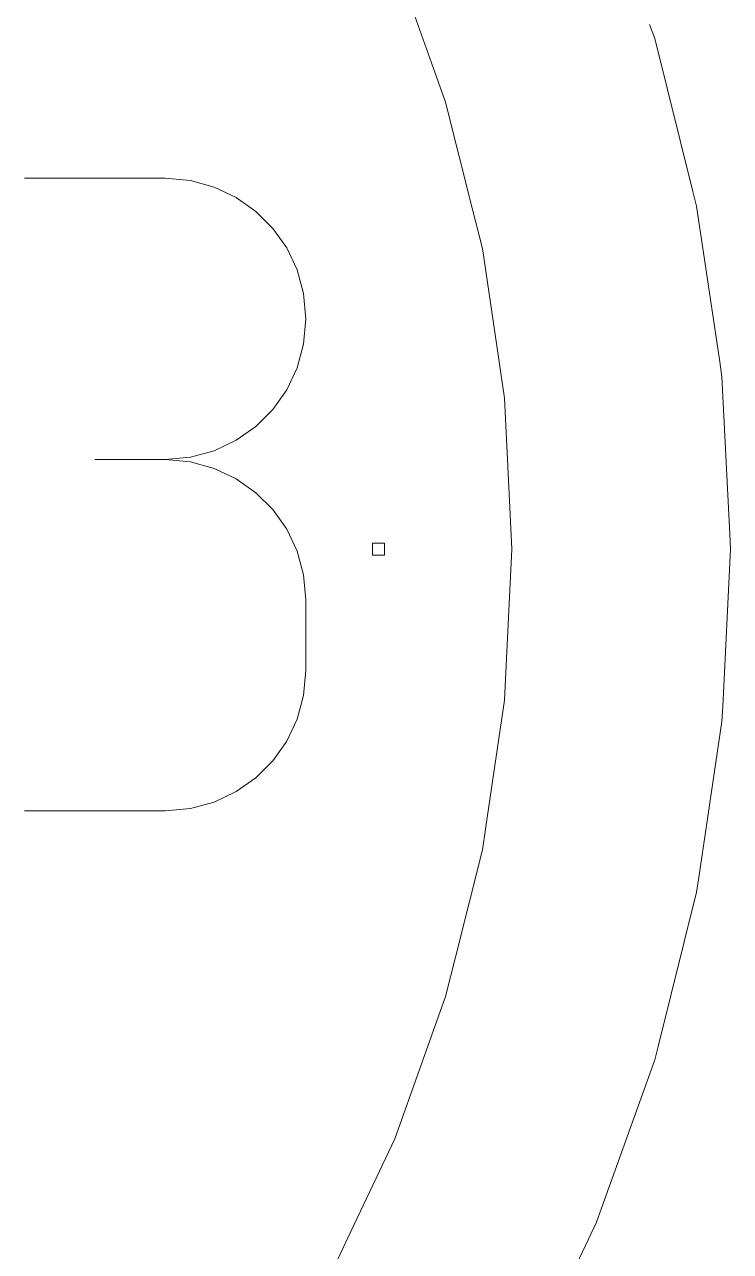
# Model space of a CAD drawing. Header units: centimetres. Extents: x -214 to 137, y -175 to 4.
# Drawn here: x 55.64 to 59.02, y -140.59 to -134.72 of the extents above; entities that cross this region are included whole.
import ezdxf

# ---------------------------------------------------------------- set-up
doc = ezdxf.new("R2010")
doc.units = ezdxf.units.CM
doc.header["$MEASUREMENT"] = 0
doc.layers.add('layer 1', color=7, linetype='Continuous')

msp = doc.modelspace()

# ---------------------------------------------------------------- linework, layer by layer
at = {"layer": 'layer 1', "color": 1, "lineweight": 9}
for points in [[(57.58883, -134.89955), (57.58883, -134.89955), (57.41203, -134.40543), (57.41203, -134.40543)], [(57.58883, -134.89955), (57.58883, -134.89955), (57.41203, -134.40543), (57.41203, -134.40543)], [(57.58883, -134.89955), (57.58883, -134.89955), (57.41203, -134.40543), (57.41203, -134.40543)], [(57.58883, -134.89955), (57.58883, -134.89955), (57.41203, -134.40543), (57.41203, -134.40543)], [(57.58883, -134.89955), (57.58883, -134.89955), (57.41203, -134.40543), (57.41203, -134.40543)], [(57.65598, -135.08722), (57.65598, -135.08722), (57.58883, -134.89955), (57.58883, -134.89955)], [(57.65598, -135.08722), (57.65598, -135.08722), (57.58883, -134.89955), (57.58883, -134.89955)], [(57.65598, -135.08722), (57.65598, -135.08722), (57.58883, -134.89955), (57.58883, -134.89955)], [(57.65598, -135.08722), (57.65598, -135.08722), (57.58883, -134.89955), (57.58883, -134.89955)], [(57.65598, -135.08722), (57.65598, -135.08722), (57.58883, -134.89955), (57.58883, -134.89955)], [(57.78347, -135.59628), (57.78347, -135.59628), (57.65598, -135.08722), (57.65598, -135.08722)], [(57.78347, -135.59628), (57.78347, -135.59628), (57.65598, -135.08722), (57.65598, -135.08722)], [(57.78347, -135.59628), (57.78347, -135.59628), (57.65598, -135.08722), (57.65598, -135.08722)], [(57.78347, -135.59628), (57.78347, -135.59628), (57.65598, -135.08722), (57.65598, -135.08722)], [(57.78347, -135.59628), (57.78347, -135.59628), (57.65598, -135.08722), (57.65598, -135.08722)], [(56.31304, -135.45271), (56.31304, -135.45271), (55.63947, -135.45271), (55.63947, -135.45271)], [(56.31304, -135.45271), (56.31304, -135.45271), (55.63947, -135.45271), (55.63947, -135.45271)], [(56.31304, -135.45271), (56.31304, -135.45271), (55.63947, -135.45271), (55.63947, -135.45271)], [(56.31304, -135.45271), (56.31304, -135.45271), (55.63947, -135.45271), (55.63947, -135.45271)], [(56.31304, -135.45271), (56.31304, -135.45271), (55.63947, -135.45271), (55.63947, -135.45271)], [(56.43418, -135.46358), (56.43418, -135.46358), (56.31304, -135.45271), (56.31304, -135.45271)], [(56.43418, -135.46358), (56.43418, -135.46358), (56.31304, -135.45271), (56.31304, -135.45271)], [(56.43418, -135.46358), (56.43418, -135.46358), (56.31304, -135.45271), (56.31304, -135.45271)], [(56.43418, -135.46358), (56.43418, -135.46358), (56.31304, -135.45271), (56.31304, -135.45271)], [(56.43418, -135.46358), (56.43418, -135.46358), (56.31304, -135.45271), (56.31304, -135.45271)], [(56.54817, -135.49492), (56.54817, -135.49492), (56.43418, -135.46358), (56.43418, -135.46358)], [(56.54817, -135.49492), (56.54817, -135.49492), (56.43418, -135.46358), (56.43418, -135.46358)], [(56.54817, -135.49492), (56.54817, -135.49492), (56.43418, -135.46358), (56.43418, -135.46358)], [(56.54817, -135.49492), (56.54817, -135.49492), (56.43418, -135.46358), (56.43418, -135.46358)], [(56.54817, -135.49492), (56.54817, -135.49492), (56.43418, -135.46358), (56.43418, -135.46358)], [(56.65311, -135.54479), (56.65311, -135.54479), (56.54817, -135.49492), (56.54817, -135.49492)], [(56.65311, -135.54479), (56.65311, -135.54479), (56.54817, -135.49492), (56.54817, -135.49492)], [(56.65311, -135.54479), (56.65311, -135.54479), (56.54817, -135.49492), (56.54817, -135.49492)], [(56.65311, -135.54479), (56.65311, -135.54479), (56.54817, -135.49492), (56.54817, -135.49492)], [(56.65311, -135.54479), (56.65311, -135.54479), (56.54817, -135.49492), (56.54817, -135.49492)], [(56.74711, -135.61127), (56.74711, -135.61127), (56.65311, -135.54479), (56.65311, -135.54479)], [(56.74711, -135.61127), (56.74711, -135.61127), (56.65311, -135.54479), (56.65311, -135.54479)], [(56.74711, -135.61127), (56.74711, -135.61127), (56.65311, -135.54479), (56.65311, -135.54479)], [(56.74711, -135.61127), (56.74711, -135.61127), (56.65311, -135.54479), (56.65311, -135.54479)], [(56.74711, -135.61127), (56.74711, -135.61127), (56.65311, -135.54479), (56.65311, -135.54479)], [(56.82827, -135.69243), (56.82827, -135.69243), (56.74711, -135.61127), (56.74711, -135.61127)], [(56.82827, -135.69243), (56.82827, -135.69243), (56.74711, -135.61127), (56.74711, -135.61127)], [(56.82827, -135.69243), (56.82827, -135.69243), (56.74711, -135.61127), (56.74711, -135.61127)], [(56.82827, -135.69243), (56.82827, -135.69243), (56.74711, -135.61127), (56.74711, -135.61127)], [(56.82827, -135.69243), (56.82827, -135.69243), (56.74711, -135.61127), (56.74711, -135.61127)], [(57.83189, -135.78961), (57.83189, -135.78961), (57.78347, -135.59628), (57.78347, -135.59628)], [(57.83189, -135.78961), (57.83189, -135.78961), (57.78347, -135.59628), (57.78347, -135.59628)], [(57.83189, -135.78961), (57.83189, -135.78961), (57.78347, -135.59628), (57.78347, -135.59628)], [(57.83189, -135.78961), (57.83189, -135.78961), (57.78347, -135.59628), (57.78347, -135.59628)], [(57.83189, -135.78961), (57.83189, -135.78961), (57.78347, -135.59628), (57.78347, -135.59628)], [(56.8947, -135.78634), (56.8947, -135.78634), (56.82827, -135.69243), (56.82827, -135.69243)], [(56.8947, -135.78634), (56.8947, -135.78634), (56.82827, -135.69243), (56.82827, -135.69243)], [(56.8947, -135.78634), (56.8947, -135.78634), (56.82827, -135.69243), (56.82827, -135.69243)], [(56.8947, -135.78634), (56.8947, -135.78634), (56.82827, -135.69243), (56.82827, -135.69243)], [(56.8947, -135.78634), (56.8947, -135.78634), (56.82827, -135.69243), (56.82827, -135.69243)], [(56.94449, -135.89108), (56.94449, -135.89108), (56.8947, -135.78634), (56.8947, -135.78634)], [(56.94449, -135.89108), (56.94449, -135.89108), (56.8947, -135.78634), (56.8947, -135.78634)], [(56.94449, -135.89108), (56.94449, -135.89108), (56.8947, -135.78634), (56.8947, -135.78634)], [(56.94449, -135.89108), (56.94449, -135.89108), (56.8947, -135.78634), (56.8947, -135.78634)], [(56.94449, -135.89108), (56.94449, -135.89108), (56.8947, -135.78634), (56.8947, -135.78634)], [(57.9089, -136.30871), (57.9089, -136.30871), (57.83189, -135.78961), (57.83189, -135.78961)], [(57.9089, -136.30871), (57.9089, -136.30871), (57.83189, -135.78961), (57.83189, -135.78961)], [(57.9089, -136.30871), (57.9089, -136.30871), (57.83189, -135.78961), (57.83189, -135.78961)], [(57.9089, -136.30871), (57.9089, -136.30871), (57.83189, -135.78961), (57.83189, -135.78961)], [(57.9089, -136.30871), (57.9089, -136.30871), (57.83189, -135.78961), (57.83189, -135.78961)], [(56.97576, -136.00471), (56.97576, -136.00471), (56.94449, -135.89108), (56.94449, -135.89108)], [(56.97576, -136.00471), (56.97576, -136.00471), (56.94449, -135.89108), (56.94449, -135.89108)], [(56.97576, -136.00471), (56.97576, -136.00471), (56.94449, -135.89108), (56.94449, -135.89108)], [(56.97576, -136.00471), (56.97576, -136.00471), (56.94449, -135.89108), (56.94449, -135.89108)], [(56.97576, -136.00471), (56.97576, -136.00471), (56.94449, -135.89108), (56.94449, -135.89108)], [(56.9866, -136.12532), (56.9866, -136.12532), (56.97576, -136.00471), (56.97576, -136.00471)], [(56.9866, -136.12532), (56.9866, -136.12532), (56.97576, -136.00471), (56.97576, -136.00471)], [(56.9866, -136.12532), (56.9866, -136.12532), (56.97576, -136.00471), (56.97576, -136.00471)], [(56.9866, -136.12532), (56.9866, -136.12532), (56.97576, -136.00471), (56.97576, -136.00471)], [(56.9866, -136.12532), (56.9866, -136.12532), (56.97576, -136.00471), (56.97576, -136.00471)], [(56.97576, -136.2465), (56.97576, -136.2465), (56.9866, -136.12532), (56.9866, -136.12532)], [(56.97576, -136.2465), (56.97576, -136.2465), (56.9866, -136.12532), (56.9866, -136.12532)], [(56.97576, -136.2465), (56.97576, -136.2465), (56.9866, -136.12532), (56.9866, -136.12532)], [(56.97576, -136.2465), (56.97576, -136.2465), (56.9866, -136.12532), (56.9866, -136.12532)], [(56.97576, -136.2465), (56.97576, -136.2465), (56.9866, -136.12532), (56.9866, -136.12532)], [(56.9866, -136.12532), (56.9866, -136.12532), (56.9866, -136.12532), (56.9866, -136.12532)], [(56.9866, -136.12532), (56.9866, -136.12532), (56.9866, -136.12532), (56.9866, -136.12532)], [(56.9866, -136.12532), (56.9866, -136.12532), (56.9866, -136.12532), (56.9866, -136.12532)], [(56.9866, -136.12532), (56.9866, -136.12532), (56.9866, -136.12532), (56.9866, -136.12532)], [(56.9866, -136.12532), (56.9866, -136.12532), (56.9866, -136.12532), (56.9866, -136.12532)], [(56.94449, -136.36057), (56.94449, -136.36057), (56.97576, -136.2465), (56.97576, -136.2465)], [(56.94449, -136.36057), (56.94449, -136.36057), (56.97576, -136.2465), (56.97576, -136.2465)], [(56.94449, -136.36057), (56.94449, -136.36057), (56.97576, -136.2465), (56.97576, -136.2465)], [(56.94449, -136.36057), (56.94449, -136.36057), (56.97576, -136.2465), (56.97576, -136.2465)], [(56.94449, -136.36057), (56.94449, -136.36057), (56.97576, -136.2465), (56.97576, -136.2465)], [(57.93816, -136.5059), (57.93816, -136.5059), (57.9089, -136.30871), (57.9089, -136.30871)], [(57.93816, -136.5059), (57.93816, -136.5059), (57.9089, -136.30871), (57.9089, -136.30871)], [(57.93816, -136.5059), (57.93816, -136.5059), (57.9089, -136.30871), (57.9089, -136.30871)], [(57.93816, -136.5059), (57.93816, -136.5059), (57.9089, -136.30871), (57.9089, -136.30871)], [(57.93816, -136.5059), (57.93816, -136.5059), (57.9089, -136.30871), (57.9089, -136.30871)], [(56.8947, -136.46564), (56.8947, -136.46564), (56.94449, -136.36057), (56.94449, -136.36057)], [(56.8947, -136.46564), (56.8947, -136.46564), (56.94449, -136.36057), (56.94449, -136.36057)], [(56.8947, -136.46564), (56.8947, -136.46564), (56.94449, -136.36057), (56.94449, -136.36057)], [(56.8947, -136.46564), (56.8947, -136.46564), (56.94449, -136.36057), (56.94449, -136.36057)], [(56.8947, -136.46564), (56.8947, -136.46564), (56.94449, -136.36057), (56.94449, -136.36057)], [(56.82827, -136.55979), (56.82827, -136.55979), (56.8947, -136.46564), (56.8947, -136.46564)], [(56.82827, -136.55979), (56.82827, -136.55979), (56.8947, -136.46564), (56.8947, -136.46564)], [(56.82827, -136.55979), (56.82827, -136.55979), (56.8947, -136.46564), (56.8947, -136.46564)], [(56.82827, -136.55979), (56.82827, -136.55979), (56.8947, -136.46564), (56.8947, -136.46564)], [(56.82827, -136.55979), (56.82827, -136.55979), (56.8947, -136.46564), (56.8947, -136.46564)], [(57.96391, -137.03005), (57.96391, -137.03005), (57.93816, -136.5059), (57.93816, -136.5059)], [(57.96391, -137.03005), (57.96391, -137.03005), (57.93816, -136.5059), (57.93816, -136.5059)], [(57.96391, -137.03005), (57.96391, -137.03005), (57.93816, -136.5059), (57.93816, -136.5059)], [(57.96391, -137.03005), (57.96391, -137.03005), (57.93816, -136.5059), (57.93816, -136.5059)], [(57.96391, -137.03005), (57.96391, -137.03005), (57.93816, -136.5059), (57.93816, -136.5059)], [(56.74711, -136.64111), (56.74711, -136.64111), (56.82827, -136.55979), (56.82827, -136.55979)], [(56.74711, -136.64111), (56.74711, -136.64111), (56.82827, -136.55979), (56.82827, -136.55979)], [(56.74711, -136.64111), (56.74711, -136.64111), (56.82827, -136.55979), (56.82827, -136.55979)], [(56.74711, -136.64111), (56.74711, -136.64111), (56.82827, -136.55979), (56.82827, -136.55979)], [(56.74711, -136.64111), (56.74711, -136.64111), (56.82827, -136.55979), (56.82827, -136.55979)], [(56.65311, -136.70769), (56.65311, -136.70769), (56.74711, -136.64111), (56.74711, -136.64111)], [(56.65311, -136.70769), (56.65311, -136.70769), (56.74711, -136.64111), (56.74711, -136.64111)], [(56.65311, -136.70769), (56.65311, -136.70769), (56.74711, -136.64111), (56.74711, -136.64111)], [(56.65311, -136.70769), (56.65311, -136.70769), (56.74711, -136.64111), (56.74711, -136.64111)], [(56.65311, -136.70769), (56.65311, -136.70769), (56.74711, -136.64111), (56.74711, -136.64111)], [(56.54817, -136.75761), (56.54817, -136.75761), (56.65311, -136.70769), (56.65311, -136.70769)], [(56.54817, -136.75761), (56.54817, -136.75761), (56.65311, -136.70769), (56.65311, -136.70769)], [(56.54817, -136.75761), (56.54817, -136.75761), (56.65311, -136.70769), (56.65311, -136.70769)], [(56.54817, -136.75761), (56.54817, -136.75761), (56.65311, -136.70769), (56.65311, -136.70769)], [(56.54817, -136.75761), (56.54817, -136.75761), (56.65311, -136.70769), (56.65311, -136.70769)], [(56.31304, -136.79984), (56.31304, -136.79984), (55.97578, -136.79984), (55.97578, -136.79984)], [(55.97578, -136.79984), (55.97578, -136.79984), (56.31304, -136.79984), (56.31304, -136.79984)], [(56.31304, -136.79984), (56.31304, -136.79984), (55.97578, -136.79984), (55.97578, -136.79984)], [(55.97578, -136.79984), (55.97578, -136.79984), (56.31304, -136.79984), (56.31304, -136.79984)], [(56.31304, -136.79984), (56.31304, -136.79984), (55.97578, -136.79984), (55.97578, -136.79984)], [(55.97578, -136.79984), (55.97578, -136.79984), (56.31304, -136.79984), (56.31304, -136.79984)], [(56.31304, -136.79984), (56.31304, -136.79984), (55.97578, -136.79984), (55.97578, -136.79984)], [(55.97578, -136.79984), (55.97578, -136.79984), (56.31304, -136.79984), (56.31304, -136.79984)], [(56.31304, -136.79984), (56.31304, -136.79984), (55.97578, -136.79984), (55.97578, -136.79984)], [(55.97578, -136.79984), (55.97578, -136.79984), (56.31304, -136.79984), (56.31304, -136.79984)], [(56.31304, -136.79984), (56.31304, -136.79984), (56.43418, -136.78896), (56.43418, -136.78896)], [(56.31304, -136.79984), (56.31304, -136.79984), (56.43418, -136.78896), (56.43418, -136.78896)], [(56.31304, -136.79984), (56.31304, -136.79984), (56.43418, -136.78896), (56.43418, -136.78896)], [(56.31304, -136.79984), (56.31304, -136.79984), (56.43418, -136.78896), (56.43418, -136.78896)], [(56.31304, -136.79984), (56.31304, -136.79984), (56.43418, -136.78896), (56.43418, -136.78896)], [(56.43418, -136.81071), (56.43418, -136.81071), (56.31304, -136.79984), (56.31304, -136.79984)], [(56.31304, -136.79984), (56.31304, -136.79984), (56.31304, -136.79984), (56.31304, -136.79984)], [(56.43418, -136.81071), (56.43418, -136.81071), (56.31304, -136.79984), (56.31304, -136.79984)], [(56.31304, -136.79984), (56.31304, -136.79984), (56.31304, -136.79984), (56.31304, -136.79984)], [(56.43418, -136.81071), (56.43418, -136.81071), (56.31304, -136.79984), (56.31304, -136.79984)], [(56.31304, -136.79984), (56.31304, -136.79984), (56.31304, -136.79984), (56.31304, -136.79984)], [(56.43418, -136.81071), (56.43418, -136.81071), (56.31304, -136.79984), (56.31304, -136.79984)], [(56.31304, -136.79984), (56.31304, -136.79984), (56.31304, -136.79984), (56.31304, -136.79984)], [(56.43418, -136.81071), (56.43418, -136.81071), (56.31304, -136.79984), (56.31304, -136.79984)], [(56.31304, -136.79984), (56.31304, -136.79984), (56.31304, -136.79984), (56.31304, -136.79984)], [(56.43418, -136.78896), (56.43418, -136.78896), (56.54817, -136.75761), (56.54817, -136.75761)], [(56.43418, -136.78896), (56.43418, -136.78896), (56.54817, -136.75761), (56.54817, -136.75761)], [(56.43418, -136.78896), (56.43418, -136.78896), (56.54817, -136.75761), (56.54817, -136.75761)], [(56.43418, -136.78896), (56.43418, -136.78896), (56.54817, -136.75761), (56.54817, -136.75761)], [(56.43418, -136.78896), (56.43418, -136.78896), (56.54817, -136.75761), (56.54817, -136.75761)], [(56.54817, -136.84205), (56.54817, -136.84205), (56.43418, -136.81071), (56.43418, -136.81071)], [(56.54817, -136.84205), (56.54817, -136.84205), (56.43418, -136.81071), (56.43418, -136.81071)], [(56.54817, -136.84205), (56.54817, -136.84205), (56.43418, -136.81071), (56.43418, -136.81071)], [(56.54817, -136.84205), (56.54817, -136.84205), (56.43418, -136.81071), (56.43418, -136.81071)], [(56.54817, -136.84205), (56.54817, -136.84205), (56.43418, -136.81071), (56.43418, -136.81071)], [(56.65311, -136.89192), (56.65311, -136.89192), (56.54817, -136.84205), (56.54817, -136.84205)], [(56.65311, -136.89192), (56.65311, -136.89192), (56.54817, -136.84205), (56.54817, -136.84205)], [(56.65311, -136.89192), (56.65311, -136.89192), (56.54817, -136.84205), (56.54817, -136.84205)], [(56.65311, -136.89192), (56.65311, -136.89192), (56.54817, -136.84205), (56.54817, -136.84205)], [(56.65311, -136.89192), (56.65311, -136.89192), (56.54817, -136.84205), (56.54817, -136.84205)], [(56.74711, -136.9584), (56.74711, -136.9584), (56.65311, -136.89192), (56.65311, -136.89192)], [(56.74711, -136.9584), (56.74711, -136.9584), (56.65311, -136.89192), (56.65311, -136.89192)], [(56.74711, -136.9584), (56.74711, -136.9584), (56.65311, -136.89192), (56.65311, -136.89192)], [(56.74711, -136.9584), (56.74711, -136.9584), (56.65311, -136.89192), (56.65311, -136.89192)], [(56.74711, -136.9584), (56.74711, -136.9584), (56.65311, -136.89192), (56.65311, -136.89192)], [(56.82827, -137.03955), (56.82827, -137.03955), (56.74711, -136.9584), (56.74711, -136.9584)], [(56.82827, -137.03955), (56.82827, -137.03955), (56.74711, -136.9584), (56.74711, -136.9584)], [(56.82827, -137.03955), (56.82827, -137.03955), (56.74711, -136.9584), (56.74711, -136.9584)], [(56.82827, -137.03955), (56.82827, -137.03955), (56.74711, -136.9584), (56.74711, -136.9584)], [(56.82827, -137.03955), (56.82827, -137.03955), (56.74711, -136.9584), (56.74711, -136.9584)], [(56.8947, -137.13347), (56.8947, -137.13347), (56.82827, -137.03955), (56.82827, -137.03955)], [(56.8947, -137.13347), (56.8947, -137.13347), (56.82827, -137.03955), (56.82827, -137.03955)], [(56.8947, -137.13347), (56.8947, -137.13347), (56.82827, -137.03955), (56.82827, -137.03955)], [(56.8947, -137.13347), (56.8947, -137.13347), (56.82827, -137.03955), (56.82827, -137.03955)], [(56.8947, -137.13347), (56.8947, -137.13347), (56.82827, -137.03955), (56.82827, -137.03955)], [(57.97368, -137.22912), (57.97368, -137.22912), (57.96391, -137.03005), (57.96391, -137.03005)], [(57.97368, -137.22912), (57.97368, -137.22912), (57.96391, -137.03005), (57.96391, -137.03005)], [(57.97368, -137.22912), (57.97368, -137.22912), (57.96391, -137.03005), (57.96391, -137.03005)], [(57.97368, -137.22912), (57.97368, -137.22912), (57.96391, -137.03005), (57.96391, -137.03005)], [(57.97368, -137.22912), (57.97368, -137.22912), (57.96391, -137.03005), (57.96391, -137.03005)], [(56.94449, -137.23821), (56.94449, -137.23821), (56.8947, -137.13347), (56.8947, -137.13347)], [(56.94449, -137.23821), (56.94449, -137.23821), (56.8947, -137.13347), (56.8947, -137.13347)], [(56.94449, -137.23821), (56.94449, -137.23821), (56.8947, -137.13347), (56.8947, -137.13347)], [(56.94449, -137.23821), (56.94449, -137.23821), (56.8947, -137.13347), (56.8947, -137.13347)], [(56.94449, -137.23821), (56.94449, -137.23821), (56.8947, -137.13347), (56.8947, -137.13347)], [(56.97576, -137.35184), (56.97576, -137.35184), (56.94449, -137.23821), (56.94449, -137.23821)], [(56.97576, -137.35184), (56.97576, -137.35184), (56.94449, -137.23821), (56.94449, -137.23821)], [(56.97576, -137.35184), (56.97576, -137.35184), (56.94449, -137.23821), (56.94449, -137.23821)], [(56.97576, -137.35184), (56.97576, -137.35184), (56.94449, -137.23821), (56.94449, -137.23821)], [(56.97576, -137.35184), (56.97576, -137.35184), (56.94449, -137.23821), (56.94449, -137.23821)], [(57.94792, -137.75328), (57.94792, -137.75328), (57.97368, -137.22912), (57.97368, -137.22912)], [(57.94792, -137.75328), (57.94792, -137.75328), (57.97368, -137.22912), (57.97368, -137.22912)], [(57.94792, -137.75328), (57.94792, -137.75328), (57.97368, -137.22912), (57.97368, -137.22912)], [(57.94792, -137.75328), (57.94792, -137.75328), (57.97368, -137.22912), (57.97368, -137.22912)], [(57.94792, -137.75328), (57.94792, -137.75328), (57.97368, -137.22912), (57.97368, -137.22912)], [(56.9866, -137.47245), (56.9866, -137.47245), (56.97576, -137.35184), (56.97576, -137.35184)], [(56.9866, -137.47245), (56.9866, -137.47245), (56.97576, -137.35184), (56.97576, -137.35184)], [(56.9866, -137.47245), (56.9866, -137.47245), (56.97576, -137.35184), (56.97576, -137.35184)], [(56.9866, -137.47245), (56.9866, -137.47245), (56.97576, -137.35184), (56.97576, -137.35184)], [(56.9866, -137.47245), (56.9866, -137.47245), (56.97576, -137.35184), (56.97576, -137.35184)], [(56.9866, -137.80971), (56.9866, -137.80971), (56.9866, -137.47245), (56.9866, -137.47245)], [(56.9866, -137.47245), (56.9866, -137.47245), (56.9866, -137.47245), (56.9866, -137.47245)], [(56.9866, -137.80971), (56.9866, -137.80971), (56.9866, -137.47245), (56.9866, -137.47245)], [(56.9866, -137.47245), (56.9866, -137.47245), (56.9866, -137.47245), (56.9866, -137.47245)], [(56.9866, -137.80971), (56.9866, -137.80971), (56.9866, -137.47245), (56.9866, -137.47245)], [(56.9866, -137.47245), (56.9866, -137.47245), (56.9866, -137.47245), (56.9866, -137.47245)], [(56.9866, -137.80971), (56.9866, -137.80971), (56.9866, -137.47245), (56.9866, -137.47245)], [(56.9866, -137.47245), (56.9866, -137.47245), (56.9866, -137.47245), (56.9866, -137.47245)], [(56.9866, -137.80971), (56.9866, -137.80971), (56.9866, -137.47245), (56.9866, -137.47245)], [(56.9866, -137.47245), (56.9866, -137.47245), (56.9866, -137.47245), (56.9866, -137.47245)], [(57.93816, -137.95235), (57.93816, -137.95235), (57.94792, -137.75328), (57.94792, -137.75328)], [(57.93816, -137.95235), (57.93816, -137.95235), (57.94792, -137.75328), (57.94792, -137.75328)], [(57.93816, -137.95235), (57.93816, -137.95235), (57.94792, -137.75328), (57.94792, -137.75328)], [(57.93816, -137.95235), (57.93816, -137.95235), (57.94792, -137.75328), (57.94792, -137.75328)], [(57.93816, -137.95235), (57.93816, -137.95235), (57.94792, -137.75328), (57.94792, -137.75328)], [(56.97576, -137.93037), (56.97576, -137.93037), (56.9866, -137.80971), (56.9866, -137.80971)], [(56.97576, -137.93037), (56.97576, -137.93037), (56.9866, -137.80971), (56.9866, -137.80971)], [(56.97576, -137.93037), (56.97576, -137.93037), (56.9866, -137.80971), (56.9866, -137.80971)], [(56.97576, -137.93037), (56.97576, -137.93037), (56.9866, -137.80971), (56.9866, -137.80971)], [(56.97576, -137.93037), (56.97576, -137.93037), (56.9866, -137.80971), (56.9866, -137.80971)], [(56.94449, -138.04403), (56.94449, -138.04403), (56.97576, -137.93037), (56.97576, -137.93037)], [(56.94449, -138.04403), (56.94449, -138.04403), (56.97576, -137.93037), (56.97576, -137.93037)], [(56.94449, -138.04403), (56.94449, -138.04403), (56.97576, -137.93037), (56.97576, -137.93037)], [(56.94449, -138.04403), (56.94449, -138.04403), (56.97576, -137.93037), (56.97576, -137.93037)], [(56.94449, -138.04403), (56.94449, -138.04403), (56.97576, -137.93037), (56.97576, -137.93037)], [(57.86113, -138.47147), (57.86113, -138.47147), (57.93816, -137.95235), (57.93816, -137.95235)], [(57.86113, -138.47147), (57.86113, -138.47147), (57.93816, -137.95235), (57.93816, -137.95235)], [(57.86113, -138.47147), (57.86113, -138.47147), (57.93816, -137.95235), (57.93816, -137.95235)], [(57.86113, -138.47147), (57.86113, -138.47147), (57.93816, -137.95235), (57.93816, -137.95235)], [(57.86113, -138.47147), (57.86113, -138.47147), (57.93816, -137.95235), (57.93816, -137.95235)], [(56.8947, -138.14878), (56.8947, -138.14878), (56.94449, -138.04403), (56.94449, -138.04403)], [(56.8947, -138.14878), (56.8947, -138.14878), (56.94449, -138.04403), (56.94449, -138.04403)], [(56.8947, -138.14878), (56.8947, -138.14878), (56.94449, -138.04403), (56.94449, -138.04403)], [(56.8947, -138.14878), (56.8947, -138.14878), (56.94449, -138.04403), (56.94449, -138.04403)], [(56.8947, -138.14878), (56.8947, -138.14878), (56.94449, -138.04403), (56.94449, -138.04403)], [(56.82827, -138.24268), (56.82827, -138.24268), (56.8947, -138.14878), (56.8947, -138.14878)], [(56.82827, -138.24268), (56.82827, -138.24268), (56.8947, -138.14878), (56.8947, -138.14878)], [(56.82827, -138.24268), (56.82827, -138.24268), (56.8947, -138.14878), (56.8947, -138.14878)], [(56.82827, -138.24268), (56.82827, -138.24268), (56.8947, -138.14878), (56.8947, -138.14878)], [(56.82827, -138.24268), (56.82827, -138.24268), (56.8947, -138.14878), (56.8947, -138.14878)], [(56.74711, -138.32383), (56.74711, -138.32383), (56.82827, -138.24268), (56.82827, -138.24268)], [(56.74711, -138.32383), (56.74711, -138.32383), (56.82827, -138.24268), (56.82827, -138.24268)], [(56.74711, -138.32383), (56.74711, -138.32383), (56.82827, -138.24268), (56.82827, -138.24268)], [(56.74711, -138.32383), (56.74711, -138.32383), (56.82827, -138.24268), (56.82827, -138.24268)], [(56.74711, -138.32383), (56.74711, -138.32383), (56.82827, -138.24268), (56.82827, -138.24268)], [(56.65311, -138.39028), (56.65311, -138.39028), (56.74711, -138.32383), (56.74711, -138.32383)], [(56.65311, -138.39028), (56.65311, -138.39028), (56.74711, -138.32383), (56.74711, -138.32383)], [(56.65311, -138.39028), (56.65311, -138.39028), (56.74711, -138.32383), (56.74711, -138.32383)], [(56.65311, -138.39028), (56.65311, -138.39028), (56.74711, -138.32383), (56.74711, -138.32383)], [(56.65311, -138.39028), (56.65311, -138.39028), (56.74711, -138.32383), (56.74711, -138.32383)], [(56.54817, -138.44013), (56.54817, -138.44013), (56.65311, -138.39028), (56.65311, -138.39028)], [(56.54817, -138.44013), (56.54817, -138.44013), (56.65311, -138.39028), (56.65311, -138.39028)], [(56.54817, -138.44013), (56.54817, -138.44013), (56.65311, -138.39028), (56.65311, -138.39028)], [(56.54817, -138.44013), (56.54817, -138.44013), (56.65311, -138.39028), (56.65311, -138.39028)], [(56.54817, -138.44013), (56.54817, -138.44013), (56.65311, -138.39028), (56.65311, -138.39028)], [(56.43418, -138.47145), (56.43418, -138.47145), (56.54817, -138.44013), (56.54817, -138.44013)], [(56.43418, -138.47145), (56.43418, -138.47145), (56.54817, -138.44013), (56.54817, -138.44013)], [(56.43418, -138.47145), (56.43418, -138.47145), (56.54817, -138.44013), (56.54817, -138.44013)], [(56.43418, -138.47145), (56.43418, -138.47145), (56.54817, -138.44013), (56.54817, -138.44013)], [(56.43418, -138.47145), (56.43418, -138.47145), (56.54817, -138.44013), (56.54817, -138.44013)], [(55.63947, -138.48232), (55.63947, -138.48232), (56.31304, -138.48232), (56.31304, -138.48232)], [(55.63947, -138.48232), (55.63947, -138.48232), (56.31304, -138.48232), (56.31304, -138.48232)], [(55.63947, -138.48232), (55.63947, -138.48232), (56.31304, -138.48232), (56.31304, -138.48232)], [(55.63947, -138.48232), (55.63947, -138.48232), (56.31304, -138.48232), (56.31304, -138.48232)], [(55.63947, -138.48232), (55.63947, -138.48232), (56.31304, -138.48232), (56.31304, -138.48232)], [(56.31304, -138.48232), (56.31304, -138.48232), (56.43418, -138.47145), (56.43418, -138.47145)], [(56.31304, -138.48232), (56.31304, -138.48232), (56.43418, -138.47145), (56.43418, -138.47145)], [(56.31304, -138.48232), (56.31304, -138.48232), (56.43418, -138.47145), (56.43418, -138.47145)], [(56.31304, -138.48232), (56.31304, -138.48232), (56.43418, -138.47145), (56.43418, -138.47145)], [(56.31304, -138.48232), (56.31304, -138.48232), (56.43418, -138.47145), (56.43418, -138.47145)], [(56.31304, -138.48232), (56.31304, -138.48232), (56.31304, -138.48232), (56.31304, -138.48232)], [(56.31304, -138.48232), (56.31304, -138.48232), (56.31304, -138.48232), (56.31304, -138.48232)], [(56.31304, -138.48232), (56.31304, -138.48232), (56.31304, -138.48232), (56.31304, -138.48232)], [(56.31304, -138.48232), (56.31304, -138.48232), (56.31304, -138.48232), (56.31304, -138.48232)], [(56.31304, -138.48232), (56.31304, -138.48232), (56.31304, -138.48232), (56.31304, -138.48232)], [(57.83189, -138.66863), (57.83189, -138.66863), (57.86113, -138.47147), (57.86113, -138.47147)], [(57.83189, -138.66863), (57.83189, -138.66863), (57.86113, -138.47147), (57.86113, -138.47147)], [(57.83189, -138.66863), (57.83189, -138.66863), (57.86113, -138.47147), (57.86113, -138.47147)], [(57.83189, -138.66863), (57.83189, -138.66863), (57.86113, -138.47147), (57.86113, -138.47147)], [(57.83189, -138.66863), (57.83189, -138.66863), (57.86113, -138.47147), (57.86113, -138.47147)], [(57.70439, -139.17769), (57.70439, -139.17769), (57.83189, -138.66863), (57.83189, -138.66863)], [(57.70439, -139.17769), (57.70439, -139.17769), (57.83189, -138.66863), (57.83189, -138.66863)], [(57.70439, -139.17769), (57.70439, -139.17769), (57.83189, -138.66863), (57.83189, -138.66863)], [(57.70439, -139.17769), (57.70439, -139.17769), (57.83189, -138.66863), (57.83189, -138.66863)], [(57.70439, -139.17769), (57.70439, -139.17769), (57.83189, -138.66863), (57.83189, -138.66863)], [(57.65594, -139.37104), (57.65594, -139.37104), (57.70439, -139.17769), (57.70439, -139.17769)], [(57.65594, -139.37104), (57.65594, -139.37104), (57.70439, -139.17769), (57.70439, -139.17769)], [(57.65594, -139.37104), (57.65594, -139.37104), (57.70439, -139.17769), (57.70439, -139.17769)], [(57.65594, -139.37104), (57.65594, -139.37104), (57.70439, -139.17769), (57.70439, -139.17769)], [(57.65594, -139.37104), (57.65594, -139.37104), (57.70439, -139.17769), (57.70439, -139.17769)], [(57.47917, -139.86516), (57.47917, -139.86516), (57.65594, -139.37104), (57.65594, -139.37104)], [(57.47917, -139.86516), (57.47917, -139.86516), (57.65594, -139.37104), (57.65594, -139.37104)], [(57.47917, -139.86516), (57.47917, -139.86516), (57.65594, -139.37104), (57.65594, -139.37104)], [(57.47917, -139.86516), (57.47917, -139.86516), (57.65594, -139.37104), (57.65594, -139.37104)], [(57.47917, -139.86516), (57.47917, -139.86516), (57.65594, -139.37104), (57.65594, -139.37104)], [(57.412, -140.05281), (57.412, -140.05281), (57.47917, -139.86516), (57.47917, -139.86516)], [(57.412, -140.05281), (57.412, -140.05281), (57.47917, -139.86516), (57.47917, -139.86516)], [(57.412, -140.05281), (57.412, -140.05281), (57.47917, -139.86516), (57.47917, -139.86516)], [(57.412, -140.05281), (57.412, -140.05281), (57.47917, -139.86516), (57.47917, -139.86516)], [(57.412, -140.05281), (57.412, -140.05281), (57.47917, -139.86516), (57.47917, -139.86516)], [(57.18763, -140.52721), (57.18763, -140.52721), (57.412, -140.05281), (57.412, -140.05281)], [(57.18763, -140.52721), (57.18763, -140.52721), (57.412, -140.05281), (57.412, -140.05281)], [(57.18763, -140.52721), (57.18763, -140.52721), (57.412, -140.05281), (57.412, -140.05281)], [(57.18763, -140.52721), (57.18763, -140.52721), (57.412, -140.05281), (57.412, -140.05281)], [(57.18763, -140.52721), (57.18763, -140.52721), (57.412, -140.05281), (57.412, -140.05281)], [(57.10241, -140.70742), (57.10241, -140.70742), (57.18763, -140.52721), (57.18763, -140.52721)], [(57.10241, -140.70742), (57.10241, -140.70742), (57.18763, -140.52721), (57.18763, -140.52721)], [(57.10241, -140.70742), (57.10241, -140.70742), (57.18763, -140.52721), (57.18763, -140.52721)], [(57.10241, -140.70742), (57.10241, -140.70742), (57.18763, -140.52721), (57.18763, -140.52721)], [(57.10241, -140.70742), (57.10241, -140.70742), (57.18763, -140.52721), (57.18763, -140.52721)]]:
    msp.add_open_spline(points, degree=3, dxfattribs=at)
at = {"layer": 'layer 1', "color": 5, "lineweight": 9}
for points in [[(58.65703, -134.78355), (58.65703, -134.78355), (58.63276, -134.7157), (58.63276, -134.7157)], [(58.65703, -134.78355), (58.65703, -134.78355), (58.63276, -134.7157), (58.63276, -134.7157)], [(58.65703, -134.78355), (58.65703, -134.78355), (58.63276, -134.7157), (58.63276, -134.7157)], [(58.65703, -134.78355), (58.65703, -134.78355), (58.63276, -134.7157), (58.63276, -134.7157)], [(58.65703, -134.78355), (58.65703, -134.78355), (58.63276, -134.7157), (58.63276, -134.7157)], [(58.84041, -135.51564), (58.84041, -135.51564), (58.65703, -134.78355), (58.65703, -134.78355)], [(58.84041, -135.51564), (58.84041, -135.51564), (58.65703, -134.78355), (58.65703, -134.78355)], [(58.84041, -135.51564), (58.84041, -135.51564), (58.65703, -134.78355), (58.65703, -134.78355)], [(58.84041, -135.51564), (58.84041, -135.51564), (58.65703, -134.78355), (58.65703, -134.78355)], [(58.84041, -135.51564), (58.84041, -135.51564), (58.65703, -134.78355), (58.65703, -134.78355)], [(58.85792, -135.58554), (58.85792, -135.58554), (58.84041, -135.51564), (58.84041, -135.51564)], [(58.85792, -135.58554), (58.85792, -135.58554), (58.84041, -135.51564), (58.84041, -135.51564)], [(58.85792, -135.58554), (58.85792, -135.58554), (58.84041, -135.51564), (58.84041, -135.51564)], [(58.85792, -135.58554), (58.85792, -135.58554), (58.84041, -135.51564), (58.84041, -135.51564)], [(58.85792, -135.58554), (58.85792, -135.58554), (58.84041, -135.51564), (58.84041, -135.51564)], [(58.96866, -136.33208), (58.96866, -136.33208), (58.85792, -135.58554), (58.85792, -135.58554)], [(58.96866, -136.33208), (58.96866, -136.33208), (58.85792, -135.58554), (58.85792, -135.58554)], [(58.96866, -136.33208), (58.96866, -136.33208), (58.85792, -135.58554), (58.85792, -135.58554)], [(58.96866, -136.33208), (58.96866, -136.33208), (58.85792, -135.58554), (58.85792, -135.58554)], [(58.96866, -136.33208), (58.96866, -136.33208), (58.85792, -135.58554), (58.85792, -135.58554)], [(58.97923, -136.40336), (58.97923, -136.40336), (58.96866, -136.33208), (58.96866, -136.33208)], [(58.97923, -136.40336), (58.97923, -136.40336), (58.96866, -136.33208), (58.96866, -136.33208)], [(58.97923, -136.40336), (58.97923, -136.40336), (58.96866, -136.33208), (58.96866, -136.33208)], [(58.97923, -136.40336), (58.97923, -136.40336), (58.96866, -136.33208), (58.96866, -136.33208)], [(58.97923, -136.40336), (58.97923, -136.40336), (58.96866, -136.33208), (58.96866, -136.33208)], [(59.01625, -137.15716), (59.01625, -137.15716), (58.97923, -136.40336), (58.97923, -136.40336)], [(59.01625, -137.15716), (59.01625, -137.15716), (58.97923, -136.40336), (58.97923, -136.40336)], [(59.01625, -137.15716), (59.01625, -137.15716), (58.97923, -136.40336), (58.97923, -136.40336)], [(59.01625, -137.15716), (59.01625, -137.15716), (58.97923, -136.40336), (58.97923, -136.40336)], [(59.01625, -137.15716), (59.01625, -137.15716), (58.97923, -136.40336), (58.97923, -136.40336)], [(59.01979, -137.22913), (59.01979, -137.22913), (59.01625, -137.15716), (59.01625, -137.15716)], [(59.01979, -137.22913), (59.01979, -137.22913), (59.01625, -137.15716), (59.01625, -137.15716)], [(59.01979, -137.22913), (59.01979, -137.22913), (59.01625, -137.15716), (59.01625, -137.15716)], [(59.01979, -137.22913), (59.01979, -137.22913), (59.01625, -137.15716), (59.01625, -137.15716)], [(59.01979, -137.22913), (59.01979, -137.22913), (59.01625, -137.15716), (59.01625, -137.15716)], [(57.36341, -137.20053), (57.36341, -137.20053), (57.30626, -137.20053), (57.30626, -137.20053)], [(57.30626, -137.20053), (57.30626, -137.20053), (57.30626, -137.25768), (57.30626, -137.25768)], [(57.36341, -137.20053), (57.36341, -137.20053), (57.30626, -137.20053), (57.30626, -137.20053)], [(57.30626, -137.20053), (57.30626, -137.20053), (57.30626, -137.25768), (57.30626, -137.25768)], [(57.36341, -137.20053), (57.36341, -137.20053), (57.30626, -137.20053), (57.30626, -137.20053)], [(57.30626, -137.20053), (57.30626, -137.20053), (57.30626, -137.25768), (57.30626, -137.25768)], [(57.36341, -137.20053), (57.36341, -137.20053), (57.30626, -137.20053), (57.30626, -137.20053)], [(57.30626, -137.20053), (57.30626, -137.20053), (57.30626, -137.25768), (57.30626, -137.25768)], [(57.36341, -137.20053), (57.36341, -137.20053), (57.30626, -137.20053), (57.30626, -137.20053)], [(57.30626, -137.20053), (57.30626, -137.20053), (57.30626, -137.25768), (57.30626, -137.25768)], [(57.36341, -137.25768), (57.36341, -137.25768), (57.36341, -137.20053), (57.36341, -137.20053)], [(57.36341, -137.25768), (57.36341, -137.25768), (57.36341, -137.20053), (57.36341, -137.20053)], [(57.36341, -137.25768), (57.36341, -137.25768), (57.36341, -137.20053), (57.36341, -137.20053)], [(57.36341, -137.25768), (57.36341, -137.25768), (57.36341, -137.20053), (57.36341, -137.20053)], [(57.36341, -137.25768), (57.36341, -137.25768), (57.36341, -137.20053), (57.36341, -137.20053)], [(57.30626, -137.25768), (57.30626, -137.25768), (57.36341, -137.25768), (57.36341, -137.25768)], [(57.30626, -137.25768), (57.30626, -137.25768), (57.36341, -137.25768), (57.36341, -137.25768)], [(57.30626, -137.25768), (57.30626, -137.25768), (57.36341, -137.25768), (57.36341, -137.25768)], [(57.30626, -137.25768), (57.30626, -137.25768), (57.36341, -137.25768), (57.36341, -137.25768)], [(57.30626, -137.25768), (57.30626, -137.25768), (57.36341, -137.25768), (57.36341, -137.25768)], [(58.98276, -137.98293), (58.98276, -137.98293), (59.01979, -137.22913), (59.01979, -137.22913)], [(58.98276, -137.98293), (58.98276, -137.98293), (59.01979, -137.22913), (59.01979, -137.22913)], [(58.98276, -137.98293), (58.98276, -137.98293), (59.01979, -137.22913), (59.01979, -137.22913)], [(58.98276, -137.98293), (58.98276, -137.98293), (59.01979, -137.22913), (59.01979, -137.22913)], [(58.98276, -137.98293), (58.98276, -137.98293), (59.01979, -137.22913), (59.01979, -137.22913)], [(58.97922, -138.0549), (58.97922, -138.0549), (58.98276, -137.98293), (58.98276, -137.98293)], [(58.97922, -138.0549), (58.97922, -138.0549), (58.98276, -137.98293), (58.98276, -137.98293)], [(58.97922, -138.0549), (58.97922, -138.0549), (58.98276, -137.98293), (58.98276, -137.98293)], [(58.97922, -138.0549), (58.97922, -138.0549), (58.98276, -137.98293), (58.98276, -137.98293)], [(58.97922, -138.0549), (58.97922, -138.0549), (58.98276, -137.98293), (58.98276, -137.98293)], [(58.86848, -138.80144), (58.86848, -138.80144), (58.97922, -138.0549), (58.97922, -138.0549)], [(58.86848, -138.80144), (58.86848, -138.80144), (58.97922, -138.0549), (58.97922, -138.0549)], [(58.86848, -138.80144), (58.86848, -138.80144), (58.97922, -138.0549), (58.97922, -138.0549)], [(58.86848, -138.80144), (58.86848, -138.80144), (58.97922, -138.0549), (58.97922, -138.0549)], [(58.86848, -138.80144), (58.86848, -138.80144), (58.97922, -138.0549), (58.97922, -138.0549)], [(58.85791, -138.87272), (58.85791, -138.87272), (58.86848, -138.80144), (58.86848, -138.80144)], [(58.85791, -138.87272), (58.85791, -138.87272), (58.86848, -138.80144), (58.86848, -138.80144)], [(58.85791, -138.87272), (58.85791, -138.87272), (58.86848, -138.80144), (58.86848, -138.80144)], [(58.85791, -138.87272), (58.85791, -138.87272), (58.86848, -138.80144), (58.86848, -138.80144)], [(58.85791, -138.87272), (58.85791, -138.87272), (58.86848, -138.80144), (58.86848, -138.80144)], [(58.67453, -139.60481), (58.67453, -139.60481), (58.85791, -138.87272), (58.85791, -138.87272)], [(58.67453, -139.60481), (58.67453, -139.60481), (58.85791, -138.87272), (58.85791, -138.87272)], [(58.67453, -139.60481), (58.67453, -139.60481), (58.85791, -138.87272), (58.85791, -138.87272)], [(58.67453, -139.60481), (58.67453, -139.60481), (58.85791, -138.87272), (58.85791, -138.87272)], [(58.67453, -139.60481), (58.67453, -139.60481), (58.85791, -138.87272), (58.85791, -138.87272)], [(58.65702, -139.67471), (58.65702, -139.67471), (58.67453, -139.60481), (58.67453, -139.60481)], [(58.65702, -139.67471), (58.65702, -139.67471), (58.67453, -139.60481), (58.67453, -139.60481)], [(58.65702, -139.67471), (58.65702, -139.67471), (58.67453, -139.60481), (58.67453, -139.60481)], [(58.65702, -139.67471), (58.65702, -139.67471), (58.67453, -139.60481), (58.67453, -139.60481)], [(58.65702, -139.67471), (58.65702, -139.67471), (58.67453, -139.60481), (58.67453, -139.60481)], [(58.40276, -140.38531), (58.40276, -140.38531), (58.65702, -139.67471), (58.65702, -139.67471)], [(58.40276, -140.38531), (58.40276, -140.38531), (58.65702, -139.67471), (58.65702, -139.67471)], [(58.40276, -140.38531), (58.40276, -140.38531), (58.65702, -139.67471), (58.65702, -139.67471)], [(58.40276, -140.38531), (58.40276, -140.38531), (58.65702, -139.67471), (58.65702, -139.67471)], [(58.40276, -140.38531), (58.40276, -140.38531), (58.65702, -139.67471), (58.65702, -139.67471)], [(58.37848, -140.45315), (58.37848, -140.45315), (58.40276, -140.38531), (58.40276, -140.38531)], [(58.37848, -140.45315), (58.37848, -140.45315), (58.40276, -140.38531), (58.40276, -140.38531)], [(58.37848, -140.45315), (58.37848, -140.45315), (58.40276, -140.38531), (58.40276, -140.38531)], [(58.37848, -140.45315), (58.37848, -140.45315), (58.40276, -140.38531), (58.40276, -140.38531)], [(58.37848, -140.45315), (58.37848, -140.45315), (58.40276, -140.38531), (58.40276, -140.38531)], [(58.05581, -141.1354), (58.05581, -141.1354), (58.37848, -140.45315), (58.37848, -140.45315)], [(58.05581, -141.1354), (58.05581, -141.1354), (58.37848, -140.45315), (58.37848, -140.45315)], [(58.05581, -141.1354), (58.05581, -141.1354), (58.37848, -140.45315), (58.37848, -140.45315)], [(58.05581, -141.1354), (58.05581, -141.1354), (58.37848, -140.45315), (58.37848, -140.45315)], [(58.05581, -141.1354), (58.05581, -141.1354), (58.37848, -140.45315), (58.37848, -140.45315)]]:
    msp.add_open_spline(points, degree=3, dxfattribs=at)

doc.saveas('drawing.dxf')
